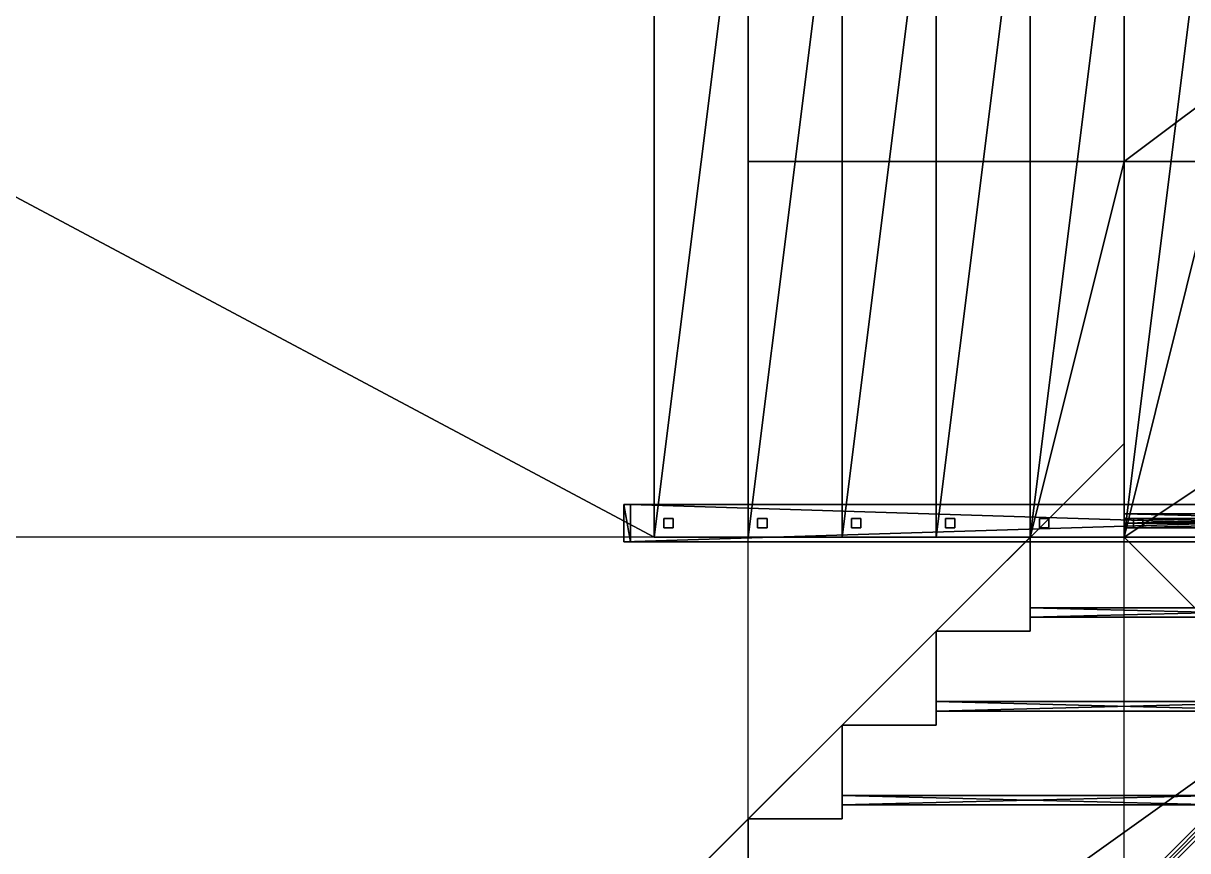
# Model space of a CAD drawing. Header units: metres. Extents: x -124 to 60, y -56 to 44.
# Drawn here: x -37.72 to -25.32, y -7.34 to 1.47 of the extents above; entities that cross this region are included whole.
import ezdxf

# ---------------------------------------------------------------- set-up
doc = ezdxf.new("R2010")
doc.units = ezdxf.units.M

msp = doc.modelspace()

# ---------------------------------------------------------------- linework, layer by layer
for points in [[(-26, 0), (-26, 6), (-18, 6)], [(-18, 6), (-18, 0), (-26, 0)], [(-46, 4, 8), (-31, 4, 8), (-31, -4, 8)], [(-31, -4, 8), (-46, -4, 8), (-46, 4, 8)], [(-30, 4, 9), (-31, 4, 9), (-31, -4, 9)], [(-31, -4, 9), (-30, -4, 9), (-30, 4, 9)], [(-31, 4, 9), (-31, 4, 8), (-31, -4, 8)], [(-31, -4, 8), (-31, -4, 9), (-31, 4, 9)], [(-29, 4, 10), (-30, 4, 10), (-30, -4, 10)], [(-30, -4, 10), (-29, -4, 10), (-29, 4, 10)], [(-30, 4, 10), (-30, 4, 9), (-30, -4, 9)], [(-30, -4, 9), (-30, -4, 10), (-30, 4, 10)], [(-28, 4, 11), (-29, 4, 11), (-29, -4, 11)], [(-29, -4, 11), (-28, -4, 11), (-28, 4, 11)], [(-29, 4, 11), (-29, 4, 10), (-29, -4, 10)], [(-29, -4, 10), (-29, -4, 11), (-29, 4, 11)], [(-27, 4, 12), (-28, 4, 12), (-28, -4, 12)], [(-28, -4, 12), (-27, -4, 12), (-27, 4, 12)], [(-28, 4, 12), (-28, 4, 11), (-28, -4, 11)], [(-28, -4, 11), (-28, -4, 12), (-28, 4, 12)], [(-26, 4, 13), (-27, 4, 13), (-27, -4, 13)], [(-27, -4, 13), (-26, -4, 13), (-26, 4, 13)], [(-27, 4, 13), (-27, 4, 12), (-27, -4, 12)], [(-27, -4, 12), (-27, -4, 13), (-27, 4, 13)], [(-25, 4, 14), (-26, 4, 14), (-26, -4, 14)], [(-26, -4, 14), (-25, -4, 14), (-25, 4, 14)], [(-26, 4, 14), (-26, 4, 13), (-26, -4, 13)], [(-26, -4, 13), (-26, -4, 14), (-26, 4, 14)], [(-30, 0, -8), (-16, 0, -8), (-16, 0, -18)], [(-16, 0, -18), (-30, 0, -18), (-30, 0, -8)], [(-16, 0, -18), (-16, -10, -18), (-30, -10, -18)], [(-30, -10, -18), (-30, 0, -18), (-16, 0, -18)], [(-27, 0, 39), (-27, -4, 39), (-27, -4, 40)], [(-27, -4, 40), (-27, 0, 40), (-27, 0, 39)], [(-26, 0, 39), (-26, -4, 39), (-27, -4, 39)], [(-27, -4, 39), (-27, 0, 39), (-26, 0, 39)], [(-26, 0, 11), (-26, -4, 11), (-26, -4, 4)], [(-26, -4, 4), (-26, 0, 4), (-26, 0, 11)], [(-20, 0), (-20, -4), (-26, -4)], [(-26, -4), (-26, 0), (-20, 0)], [(-26, 0, 38), (-26, -4, 38), (-26, -4, 39)], [(-26, -4, 39), (-26, 0, 39), (-26, 0, 38)], [(-25, 0, 38), (-25, -4, 38), (-26, -4, 38)], [(-26, -4, 38), (-26, 0, 38), (-25, 0, 38)], [(-31, -8, 4), (-26, -8, 4), (-26, -3, 4)], [(-21.6464, -3.49645, 7.7), (-32.3536, -14.2036, 7.7), (-32.3536, -14.2036, 7.9)], [(-21.6464, -3.49645, 7.9), (-32.3536, -14.2036, 7.9), (-32.2828, -14.2743, 7.9)], [(-32.3536, -14.2036, 7.9), (-21.6464, -3.49645, 7.9), (-21.6464, -3.49645, 7.7)], [(-32.3536, -14.2036, 7.7), (-21.6464, -3.49645, 7.7), (-21.5757, -3.56716, 7.7)], [(-21.5757, -3.56716, 7.7), (-32.2828, -14.2743, 7.7), (-32.3536, -14.2036, 7.7)], [(-32.2828, -14.2743, 7.9), (-21.5757, -3.56716, 7.9), (-21.6464, -3.49645, 7.9)], [(-21.5757, -3.56716, 7.9), (-32.2828, -14.2743, 7.9), (-32.2828, -14.2743, 7.7)], [(-32.2828, -14.2743, 7.7), (-21.5757, -3.56716, 7.7), (-21.5757, -3.56716, 7.9)], [(-31.3243, -3.65, 12.7172), (-31.2536, -3.65, 12.6464), (-31.2536, -4.05, 12.6464)], [(-31.2536, -4.05, 12.6464), (-31.3243, -4.05, 12.7172), (-31.3243, -3.65, 12.7172)], [(-18.6172, -3.65, 25.4243), (-31.3243, -3.65, 12.7172), (-31.3243, -4.05, 12.7172)], [(-18.5464, -3.65, 25.3536), (-31.2536, -3.65, 12.6464), (-31.3243, -3.65, 12.7172)], [(-31.3243, -4.05, 12.7172), (-18.6172, -4.05, 25.4243), (-18.6172, -3.65, 25.4243)], [(-31.3243, -3.65, 12.7172), (-18.6172, -3.65, 25.4243), (-18.5464, -3.65, 25.3536)], [(-18.5464, -4.05, 25.3536), (-31.2536, -4.05, 12.6464), (-31.2536, -3.65, 12.6464)], [(-31.2536, -3.65, 12.6464), (-18.5464, -3.65, 25.3536), (-18.5464, -4.05, 25.3536)], [(-30.9, -3.9, 9), (-30.9, -3.9, 13), (-30.9, -3.8, 13)], [(-30.9, -3.8, 13), (-30.9, -3.8, 9), (-30.9, -3.9, 9)], [(-30.9, -3.8, 9), (-30.9, -3.8, 13), (-30.8, -3.8, 13)], [(-30.8, -3.8, 13), (-30.8, -3.8, 9), (-30.9, -3.8, 9)], [(-30.8, -3.8, 9), (-30.8, -3.8, 13), (-30.8, -3.9, 13)], [(-30.8, -3.9, 13), (-30.8, -3.9, 9), (-30.8, -3.8, 9)], [(-29.9, -3.9, 10), (-29.9, -3.9, 14), (-29.9, -3.8, 14)], [(-29.9, -3.8, 14), (-29.9, -3.8, 10), (-29.9, -3.9, 10)], [(-29.9, -3.8, 10), (-29.9, -3.8, 14), (-29.8, -3.8, 14)], [(-29.8, -3.8, 14), (-29.8, -3.8, 10), (-29.9, -3.8, 10)], [(-29.8, -3.8, 10), (-29.8, -3.8, 14), (-29.8, -3.9, 14)], [(-29.8, -3.9, 14), (-29.8, -3.9, 10), (-29.8, -3.8, 10)], [(-28.9, -3.9, 11), (-28.9, -3.9, 15), (-28.9, -3.8, 15)], [(-28.9, -3.8, 15), (-28.9, -3.8, 11), (-28.9, -3.9, 11)], [(-28.9, -3.8, 11), (-28.9, -3.8, 15), (-28.8, -3.8, 15)], [(-28.8, -3.8, 15), (-28.8, -3.8, 11), (-28.9, -3.8, 11)], [(-28.8, -3.8, 11), (-28.8, -3.8, 15), (-28.8, -3.9, 15)], [(-28.8, -3.9, 15), (-28.8, -3.9, 11), (-28.8, -3.8, 11)], [(-27.9, -3.9, 12), (-27.9, -3.9, 16), (-27.9, -3.8, 16)], [(-27.9, -3.8, 16), (-27.9, -3.8, 12), (-27.9, -3.9, 12)], [(-27.9, -3.8, 12), (-27.9, -3.8, 16), (-27.8, -3.8, 16)], [(-27.8, -3.8, 16), (-27.8, -3.8, 12), (-27.9, -3.8, 12)], [(-27.8, -3.8, 12), (-27.8, -3.8, 16), (-27.8, -3.9, 16)], [(-27.8, -3.9, 16), (-27.8, -3.9, 12), (-27.8, -3.8, 12)], [(-26.9, -3.9, 13), (-26.9, -3.9, 17), (-26.9, -3.8, 17)], [(-26.9, -3.8, 17), (-26.9, -3.8, 13), (-26.9, -3.9, 13)], [(-26.9, -3.8, 13), (-26.9, -3.8, 17), (-26.8, -3.8, 17)], [(-26.8, -3.8, 17), (-26.8, -3.8, 13), (-26.9, -3.8, 13)], [(-26.8, -3.8, 13), (-26.8, -3.8, 17), (-26.8, -3.9, 17)], [(-26.8, -3.9, 17), (-26.8, -3.9, 13), (-26.8, -3.8, 13)], [(-26, -3.75, 7.75), (-22, -3.75, 7.75), (-22, -3.85, 7.75)], [(-22, -3.85, 7.75), (-26, -3.85, 7.75), (-26, -3.75, 7.75)], [(-26, -3.85, 7.85), (-22, -3.85, 7.85), (-22, -3.75, 7.85)], [(-22, -3.75, 7.85), (-26, -3.75, 7.85), (-26, -3.85, 7.85)], [(-26, -3.75, 7.85), (-22, -3.75, 7.85), (-22, -3.75, 7.75)], [(-22, -3.75, 7.75), (-26, -3.75, 7.75), (-26, -3.75, 7.85)], [(-26, -3.8, 11.1), (-22, -3.8, 11.1), (-22, -3.9, 11.1)], [(-22, -3.9, 11.1), (-26, -3.9, 11.1), (-26, -3.8, 11.1)], [(-26, -3.9, 11.2), (-22, -3.9, 11.2), (-22, -3.8, 11.2)], [(-22, -3.8, 11.2), (-26, -3.8, 11.2), (-26, -3.9, 11.2)], [(-26, -3.8, 11.2), (-22, -3.8, 11.2), (-22, -3.8, 11.1)], [(-22, -3.8, 11.1), (-26, -3.8, 11.1), (-26, -3.8, 11.2)], [(-25.9, -3.9, 14), (-25.9, -3.9, 18), (-25.9, -3.8, 18)], [(-25.9, -3.8, 18), (-25.9, -3.8, 14), (-25.9, -3.9, 14)], [(-25.9, -3.8, 14), (-25.9, -3.8, 18), (-25.8, -3.8, 18)], [(-25.8, -3.8, 18), (-25.8, -3.8, 14), (-25.9, -3.8, 14)], [(-25.8, -3.8, 14), (-25.8, -3.8, 18), (-25.8, -3.9, 18)], [(-25.8, -3.9, 18), (-25.8, -3.9, 14), (-25.8, -3.8, 14)], [(-30.8, -3.9, 9), (-30.8, -3.9, 13), (-30.9, -3.9, 13)], [(-30.9, -3.9, 13), (-30.9, -3.9, 9), (-30.8, -3.9, 9)], [(-29.8, -3.9, 10), (-29.8, -3.9, 14), (-29.9, -3.9, 14)], [(-29.9, -3.9, 14), (-29.9, -3.9, 10), (-29.8, -3.9, 10)], [(-28.8, -3.9, 11), (-28.8, -3.9, 15), (-28.9, -3.9, 15)], [(-28.9, -3.9, 15), (-28.9, -3.9, 11), (-28.8, -3.9, 11)], [(-27.8, -3.9, 12), (-27.8, -3.9, 16), (-27.9, -3.9, 16)], [(-27.9, -3.9, 16), (-27.9, -3.9, 12), (-27.8, -3.9, 12)], [(-26.8, -3.9, 13), (-26.8, -3.9, 17), (-26.9, -3.9, 17)], [(-26.9, -3.9, 17), (-26.9, -3.9, 13), (-26.8, -3.9, 13)], [(-26, -3.85, 7.75), (-22, -3.85, 7.75), (-22, -3.85, 7.85)], [(-22, -3.85, 7.85), (-26, -3.85, 7.85), (-26, -3.85, 7.75)], [(-26, -3.9, 11.1), (-22, -3.9, 11.1), (-22, -3.9, 11.2)], [(-22, -3.9, 11.2), (-26, -3.9, 11.2), (-26, -3.9, 11.1)], [(-25.8, -3.9, 14), (-25.8, -3.9, 18), (-25.9, -3.9, 18)], [(-25.9, -3.9, 18), (-25.9, -3.9, 14), (-25.8, -3.9, 14)], [(-37, -14, 8), (-27, -4, 8), (-46, -4, 8)], [(-46, -4, 8), (-46, -14, 8), (-37, -14, 8)], [(-18.6172, -4.05, 25.4243), (-31.3243, -4.05, 12.7172), (-31.2536, -4.05, 12.6464)], [(-31.2536, -4.05, 12.6464), (-18.5464, -4.05, 25.3536), (-18.6172, -4.05, 25.4243)], [(-26, -4, 8), (-26, -4, 13), (-31, -4, 8)], [(-30, -4, 9), (-31, -4, 9), (-31, -4, 8)], [(-29, -4, 10), (-30, -4, 10), (-30, -4, 9)], [(-28, -4, 11), (-29, -4, 11), (-29, -4, 10)], [(-27, -4, 8), (-27, -5, 8), (-28, -5, 8)], [(-27, -4, 12), (-28, -4, 12), (-28, -4, 11)], [(-16, -4, 30), (-26, -4, 40), (-27, -4, 40)], [(-27, -4, 40), (-17, -4, 30), (-16, -4, 30)], [(-27, -4, 8), (-27, -4, 4), (-27, -5, 4)], [(-27, -5, 4), (-27, -5, 8), (-27, -4, 8)], [(-26, -4, 8), (-26, -4, 4), (-27, -4, 4)], [(-27, -4, 4), (-27, -4, 8), (-26, -4, 8)], [(-26, -4, 13), (-27, -4, 13), (-27, -4, 12)], [(-26, -4, 39), (-27, -4, 40), (-27, -4, 39)], [(-14, -4), (-14, -16), (-26, -4)], [(-16, -4, 22), (-17, -4, 22), (-26, -4, 13)], [(-26, -4, 13), (-26, -4, 12), (-16, -4, 22)], [(-25, -4, 14), (-26, -4, 14), (-26, -4, 13)], [(-25, -4, 38), (-26, -4, 39), (-26, -4, 38)], [(-26, -4, 40), (-25, -4, 39), (-25, -4, 40)], [(-25, -4, 12), (-25, -4, 13), (-26, -4, 12)], [(-27, -4.75, 7.75), (-23, -4.75, 7.75), (-23, -4.85, 7.75)], [(-23, -4.85, 7.75), (-27, -4.85, 7.75), (-27, -4.75, 7.75)], [(-27, -4.85, 7.85), (-23, -4.85, 7.85), (-23, -4.75, 7.85)], [(-23, -4.75, 7.85), (-27, -4.75, 7.85), (-27, -4.85, 7.85)], [(-27, -4.75, 7.85), (-23, -4.75, 7.85), (-23, -4.75, 7.75)], [(-23, -4.75, 7.75), (-27, -4.75, 7.75), (-27, -4.75, 7.85)], [(-27, -4.85, 7.75), (-23, -4.85, 7.75), (-23, -4.85, 7.85)], [(-23, -4.85, 7.85), (-27, -4.85, 7.85), (-27, -4.85, 7.75)], [(-28, -5, 8), (-28, -6, 8), (-29, -6, 8)], [(-28, -5, 8), (-28, -5, 4), (-28, -6, 4)], [(-28, -6, 4), (-28, -6, 8), (-28, -5, 8)], [(-27, -5, 8), (-27, -5, 4), (-28, -5, 4)], [(-28, -5, 4), (-28, -5, 8), (-27, -5, 8)], [(-28, -5.75, 7.75), (-24, -5.75, 7.75), (-24, -5.85, 7.75)], [(-24, -5.85, 7.75), (-28, -5.85, 7.75), (-28, -5.75, 7.75)], [(-28, -5.85, 7.85), (-24, -5.85, 7.85), (-24, -5.75, 7.85)], [(-24, -5.75, 7.85), (-28, -5.75, 7.85), (-28, -5.85, 7.85)], [(-28, -5.75, 7.85), (-24, -5.75, 7.85), (-24, -5.75, 7.75)], [(-24, -5.75, 7.75), (-28, -5.75, 7.75), (-28, -5.75, 7.85)], [(-28, -5.85, 7.75), (-24, -5.85, 7.75), (-24, -5.85, 7.85)], [(-24, -5.85, 7.85), (-28, -5.85, 7.85), (-28, -5.85, 7.75)], [(-29, -6, 8), (-29, -7, 8), (-30, -7, 8)], [(-29, -6, 8), (-29, -6, 4), (-29, -7, 4)], [(-29, -7, 4), (-29, -7, 8), (-29, -6, 8)], [(-28, -6, 8), (-28, -6, 4), (-29, -6, 4)], [(-29, -6, 4), (-29, -6, 8), (-28, -6, 8)], [(-29, -6.75, 7.75), (-25, -6.75, 7.75), (-25, -6.85, 7.75)], [(-25, -6.85, 7.75), (-29, -6.85, 7.75), (-29, -6.75, 7.75)], [(-29, -6.85, 7.85), (-25, -6.85, 7.85), (-25, -6.75, 7.85)], [(-25, -6.75, 7.85), (-29, -6.75, 7.85), (-29, -6.85, 7.85)], [(-29, -6.75, 7.85), (-25, -6.75, 7.85), (-25, -6.75, 7.75)], [(-25, -6.75, 7.75), (-29, -6.75, 7.75), (-29, -6.75, 7.85)], [(-29, -6.85, 7.75), (-25, -6.85, 7.75), (-25, -6.85, 7.85)], [(-25, -6.85, 7.85), (-29, -6.85, 7.85), (-29, -6.85, 7.75)], [(-30, -7, 8), (-30, -8, 8), (-31, -8, 8)], [(-30, -7, 8), (-30, -7, 4), (-30, -8, 4)], [(-30, -8, 4), (-30, -8, 8), (-30, -7, 8)], [(-29, -7, 8), (-29, -7, 4), (-30, -7, 4)], [(-30, -7, 4), (-30, -7, 8), (-29, -7, 8)]]:
    msp.add_3dface(points)

doc.saveas('drawing.dxf')
